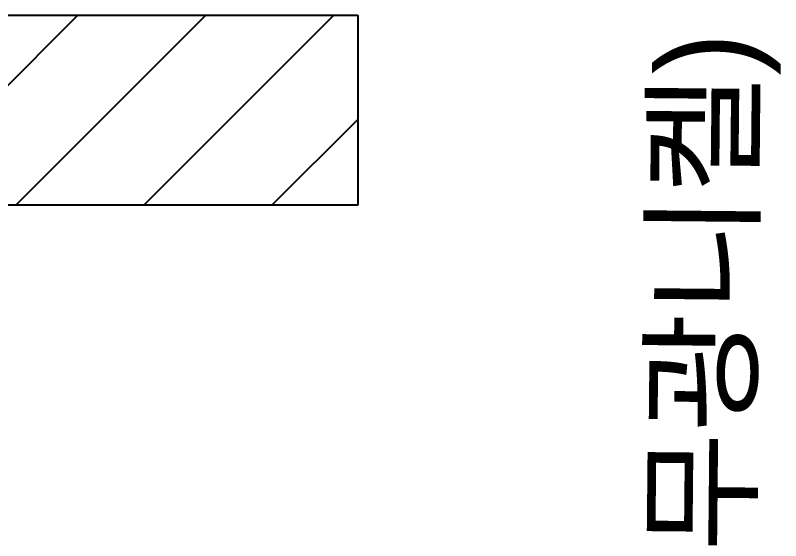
# Model space of a CAD drawing. Header units: millimetres. Extents: x 744 to 27144, y 914 to 19934.
# Drawn here: x 7412.2 to 7814.8, y 6966.5 to 7243.1 of the extents above; entities that cross this region are included whole.
import ezdxf

# ---------------------------------------------------------------- set-up
doc = ezdxf.new("R2010")
doc.units = ezdxf.units.MM
doc.header["$LTSCALE"] = 10
doc.layers.add('0-ELC TEXT', color=7, linetype='Continuous')
doc.layers.add('내부벽체선', color=3, linetype='Continuous')
doc.styles.add('차영규', font='조선일보명조.ttf')

msp = doc.modelspace()

# ---------------------------------------------------------------- hatches: boundary and pattern name
at = {"layer": '내부벽체선'}
h = msp.add_hatch(dxfattribs=at)
h.set_pattern_fill('ANSI31', color=256, scale=15)
h.paths.add_polyline_path([(7592.38, 7243.09), (7192.38, 7243.09), (7192.38, 7143.09), (7592.38, 7143.09)])

# ---------------------------------------------------------------- linework, layer by layer
for p, q in [((7192.38, 7243.09), (7592.38, 7243.09)), ((7592.38, 7243.09), (7592.38, 7143.09)), ((7592.38, 7143.09), (7192.38, 7143.09))]:
    msp.add_line(p, q, dxfattribs=at)

# ---------------------------------------------------------------- texts
at = {"layer": '0-ELC TEXT', "style": '차영규'}
msp.add_text('매립샤워수전+슬라이드바(무광니켈)', height=50, rotation=89.4433, dxfattribs=at).set_placement((7790, 6209.09))

doc.saveas('drawing.dxf')
